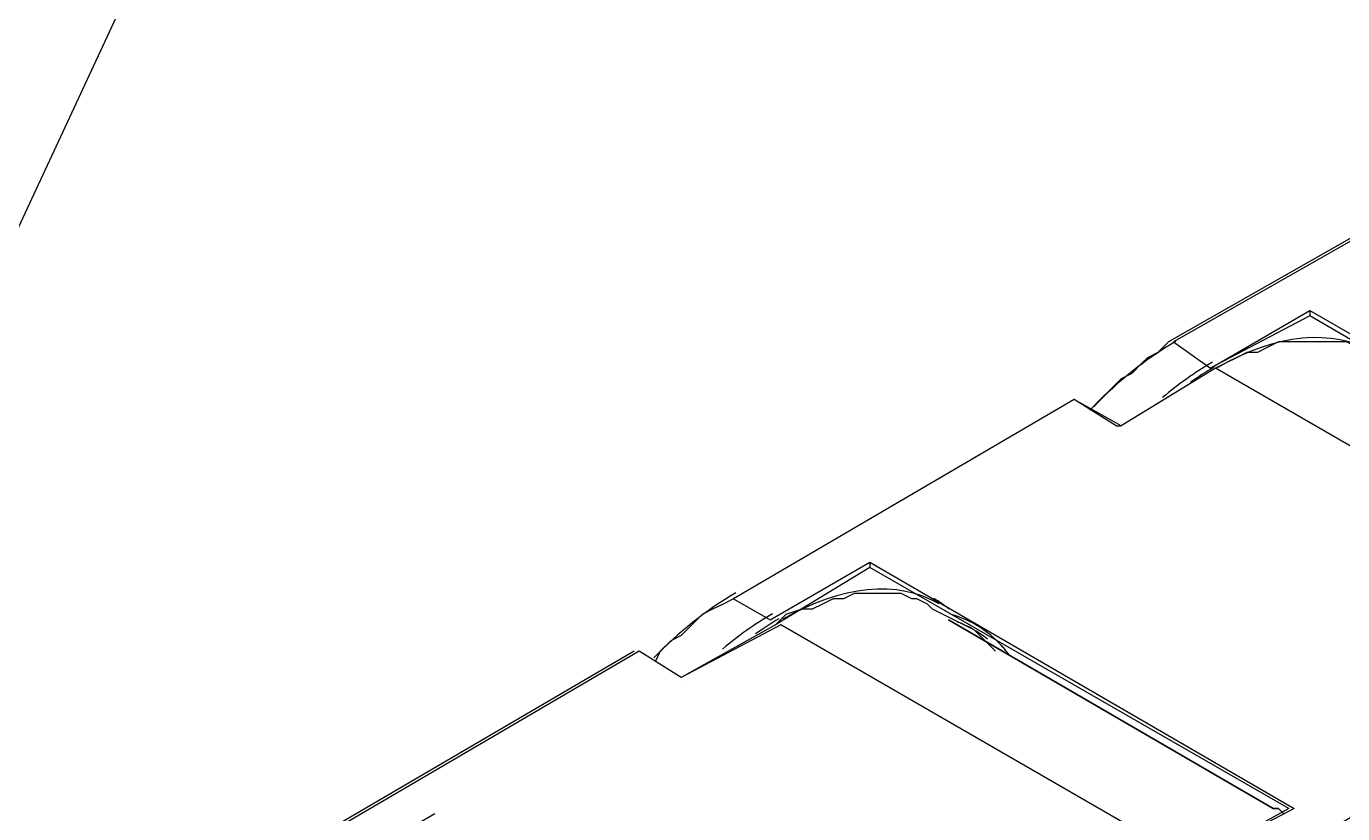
# Model space of a CAD drawing. Header units: millimetres. Extents: x 2758 to 41047, y 670 to 17125.
# Drawn here: x 35815.1 to 35919.8, y 7544.5 to 7607.1 of the extents above; entities that cross this region are included whole.
import ezdxf

# ---------------------------------------------------------------- set-up
doc = ezdxf.new("R2010")
doc.units = ezdxf.units.MM
doc.layers.add('PDF2_Geometría', color=7, linetype='Continuous')

# ---------------------------------------------------------------- blocks, each defined once
blk = doc.blocks.new('OH3A1-1$-$ASSY$$CENTER$TUB_-_v2$-$copia')
at = {"layer": 'PDF2_Geometría', "lineweight": -3}
for points in [[(17.05251905653211, 9.133355034722221), (17.39333852132161, 9.865825229220919)], [(17.34084404839409, 9.210839165581596), (17.32501135932074, 9.20167287190755), (17.31834496392144, 9.205839369032118), (17.26418050130208, 9.175007290310328), (17.27001359727647, 9.170840793185763), (17.28584628634983, 9.180007086859806)], [(17.31750996907552, 9.205839369032118), (17.26334550645616, 9.175007290310328), (17.26167890760633, 9.173340691460503), (17.26001230875651, 9.172507392035588), (17.25917900933159, 9.171674092610674), (17.25751241048177, 9.17000749376085), (17.25584581163194, 9.169174194335936), (17.25417921278211, 9.167507595486107), (17.25251261393229, 9.165840996636282), (17.25084601508246, 9.164174397786457)], [(17.28584459092882, 9.180006239149305), (17.28584459092882, 9.179172939724394)], [(17.28584798177083, 9.1800053914388), (17.35251193576389, 9.141673617892794), (17.33751254611545, 9.132507324218748), (17.34334564208984, 9.129174126519096), (17.3975101047092, 9.160006205240883), (17.39001040988498, 9.16417270236545), (17.40584309895833, 9.173338996039497)], [(17.28584459092882, 9.179172939724394), (17.27001190185547, 9.17083994547526)], [(17.35167778862847, 9.140840318467882), (17.28584713406033, 9.179172092013888)], [(17.29584418402778, 9.17333984375), (17.29417758517795, 9.17333984375), (17.29334428575304, 9.174173143174912), (17.29167768690321, 9.175006442599825), (17.29001108805339, 9.175006442599825), (17.28917778862847, 9.175006442599825), (17.28751118977864, 9.175006442599825), (17.28584459092882, 9.175006442599825), (17.28417799207899, 9.175006442599825), (17.28251139322917, 9.175006442599825), (17.28084479437933, 9.175006442599825), (17.2791781955295, 9.174173143174912), (17.27751159667969, 9.17333984375), (17.27584499782986, 9.17333984375), (17.27417839898003, 9.172506544325087), (17.27251180013021, 9.171673244900171), (17.27084520128038, 9.17083994547526), (17.25584581163194, 9.161673651801216)], [(17.26417880588108, 9.174173143174912), (17.26417880588108, 9.174173143174912)], [(17.27084350585937, 9.170839097764755), (17.25584411621094, 9.161672804090713), (17.24834442138672, 9.165839301215279), (17.19417995876736, 9.134173923068575), (17.20001305474175, 9.130840725368923), (17.2158457438151, 9.140007019042965)], [(17.27001274956597, 9.17083994547526), (17.27001274956597, 9.17083994547526)], [(17.27084520128038, 9.170006646050346), (17.27084520128038, 9.170006646050346)], [(17.33584425184461, 9.133340623643663), (17.27084689670138, 9.170839097764755)], [(17.24834357367621, 9.165839301215275), (17.19417911105686, 9.134173923068575), (17.19251251220702, 9.13334062364366), (17.1908459133572, 9.132507324218748), (17.18917931450738, 9.131674024793837), (17.18751271565755, 9.130007425944008), (17.18584611680773, 9.128340827094185), (17.1841795179579, 9.127507527669268), (17.18251291910807, 9.125840928819443), (17.18167961968316, 9.124174329969618)], [(17.25501166449653, 9.161673651801213), (17.24834526909722, 9.16584014892578)], [(17.24834526909722, 9.165006849500868), (17.24834526909722, 9.165006849500868)], [(17.24834526909722, 9.165006849500868), (17.24834526909722, 9.165006849500868)], [(17.25501166449653, 9.161672804090713), (17.25584496392144, 9.161672804090713)], [(17.25584581163194, 9.160839504665796), (17.25584581163194, 9.160839504665796)], [(17.2158457438151, 9.140006171332463), (17.2158457438151, 9.13917287190755)], [(17.21584743923611, 9.140005323621962), (17.28334469265408, 9.10084025065104), (17.26751200358073, 9.092507256401907), (17.27334509955512, 9.088340759277344), (17.32750956217448, 9.120006137424044), (17.32084316677517, 9.124172634548607), (17.33584255642361, 9.133338928222656)], [(17.21584404839409, 9.13917287190755), (17.20084465874566, 9.130006578233504)], [(17.28251139322916, 9.10084025065104), (17.2158474392361, 9.139172024197046)], [(17.21667819552951, 9.13917287190755), (17.21667819552951, 9.13917287190755)], [(17.22584364149305, 9.132506476508244), (17.22501034206814, 9.133339775933157), (17.22334374321831, 9.134173075358072), (17.2225104437934, 9.134173075358072), (17.22084384494357, 9.135006374782982), (17.21917724609374, 9.135006374782982), (17.21751064724392, 9.135006374782982), (17.21584404839409, 9.135006374782982), (17.21501074896918, 9.135006374782982), (17.21334415011935, 9.135006374782982), (17.21167755126953, 9.134173075358072), (17.2100109524197, 9.134173075358072), (17.20834435356987, 9.133339775933157), (17.20667775472005, 9.132506476508244), (17.20501115587022, 9.132506476508244), (17.20251125759548, 9.131673177083332), (17.20084465874566, 9.130006578233504), (17.18584526909722, 9.121673583984373), (17.17917887369791, 9.12584008110894)], [(17.19417826334635, 9.134173075358072), (17.19417826334635, 9.134173075358072)], [(17.23251173231336, 9.12917327880859), (17.22584533691406, 9.132506476508247)], [(17.20167711046007, 9.130005730523003), (17.18584442138672, 9.121672736273869), (17.17917802598741, 9.125839233398436), (17.12501356336805, 9.094173855251737), (17.13084665934244, 9.090840657552082), (17.1466793484158, 9.100006951226128)], [(17.20001220703125, 9.130839877658419), (17.20001220703125, 9.130839877658419)], [(17.20167880588108, 9.130006578233507), (17.20167880588108, 9.130006578233507)], [(17.26667785644531, 9.092507256401907), (17.20168050130208, 9.130005730523003)], [(17.2283460828993, 9.130839877658419), (17.2283460828993, 9.130839877658419)], [(17.2283460828993, 9.130839029947916), (17.28001064724392, 9.10084025065104), (17.28084394666883, 9.10084025065104), (17.28167724609375, 9.100006951226128)], [(17.28167724609375, 9.100006951226128), (17.28084394666884, 9.10084025065104), (17.28001064724392, 9.10084025065104), (17.22834608289931, 9.130839029947916)], [(17.2283460828993, 9.130006578233507), (17.2283460828993, 9.130006578233507)], [(17.2283460828993, 9.130006578233507), (17.2283460828993, 9.130006578233507)], [(17.23251173231336, 9.12917327880859), (17.23417833116319, 9.127506679958765), (17.23584493001302, 9.12584008110894)], [(17.1783447265625, 9.125839233398436), (17.12418026394314, 9.094173855251737), (17.12251366509331, 9.093340555826822), (17.12084706624349, 9.092507256401907), (17.11918046739366, 9.090840657552082), (17.11834716796875, 9.090007358127169), (17.11668056911892, 9.088340759277344), (17.11501397026909, 9.08750745985243), (17.11334737141927, 9.085840861002604), (17.11168077256944, 9.084174262152779)], [(17.17917887369791, 9.125006781684025), (17.17917887369791, 9.125006781684025)], [(17.17917887369791, 9.125006781684025), (17.17917887369791, 9.125006781684025)], [(17.18584526909722, 9.121672736273869), (17.18584526909722, 9.121672736273869)], [(17.18584526909722, 9.120839436848957), (17.18584526909722, 9.120839436848957)], [(17.28251139322916, 9.100839402940537), (17.26751200358072, 9.092506408691406), (17.2658454047309, 9.090839809841581), (17.26417880588107, 9.090006510416666), (17.26251220703124, 9.089173210991753), (17.26084560818142, 9.087506612141928), (17.25917900933159, 9.086673312717013), (17.25751241048177, 9.085006713867188), (17.25584581163194, 9.083340115017357), (17.25417921278211, 9.081673516167537)], [(17.2791781955295, 9.10084025065104), (17.2791781955295, 9.10084025065104)], [(17.28334554036458, 9.100839402940537), (17.28334554036458, 9.100839402940537)]]:
    blk.add_lwpolyline(points, dxfattribs=at)
for centre, radius, start, end in [((17.29494741841896, 9.123572319599395), 0.0598562751280529, 120.5557548149531, 136.5199067167472), ((17.29780466951097, 9.124534340753106), 0.0546455511144023, 120.1575894253247, 130.3610924672897), ((17.29578489266846, 9.12779002915761), 0.0500129210066089, 120.2798869253714, 125.3646337596107), ((17.22494857133114, 9.083572251752395), 0.0598562751671902, 120.5557548216219, 136.519906712855), ((17.21762649182832, 9.119619536720618), 0.016837211217631, 50.17935906082944, 59.97588292155013), ((17.22780412698336, 9.084535120640346), 0.0546455511235294, 120.1575894283894, 130.3610924686107), ((17.22426770943162, 9.11537141583422), 0.0169204138736695, 60.03652356660905, 73.60609737431285), ((17.22661849711124, 9.087789961586118), 0.0500129207151082, 120.2798869108679, 125.364633774762), ((17.22426777737639, 9.115394850296596), 0.0160672372898304, 50.21366069585003, 69.78325158983827), ((17.22406050403955, 9.11512171000275), 0.0172408018694788, 40.64605624709586, 59.85597331043017), ((17.22317260633043, 9.114254026744462), 0.0184806116323294, 36.77171936395725, 46.21637246796785)]:
    blk.add_arc(centre, radius, start, end, dxfattribs=at)
for points in [[(17.29605102539062, 9.173363579644096), (17.28944826126098, 9.177175924513074), (17.28050412589285, 9.17630822987747), (17.2711863079071, 9.170952189763385)], [(17.22688462999132, 9.133363511827255), (17.22028186586168, 9.137175856696235), (17.21133773049354, 9.136308162060633), (17.20201991250779, 9.130952121946548)]]:
    blk.add_open_spline(points, degree=3, dxfattribs=at)

msp = doc.modelspace()

# ---------------------------------------------------------------- block references
at = {"xscale": 500, "yscale": 500, "zscale": 500}
msp.add_blockref('OH3A1-1$-$ASSY$$CENTER$TUB_-_v2$-$copia', (27274.28634909341, 2994.471230973386), dxfattribs=at)

doc.saveas('drawing.dxf')
